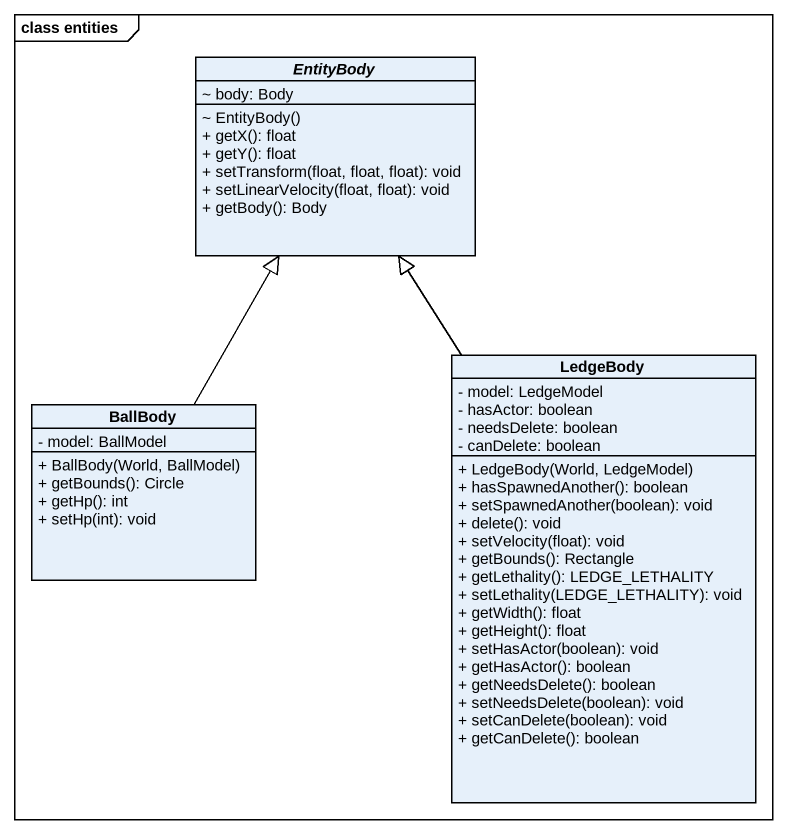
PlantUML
@startuml
mainframe class entities
hide circle
hide empty members
skinparam classAttributeIconSize 0
abstract class EntityBody {
  ~ body: Body
  ~ EntityBody()
  + getX(): float
  + getY(): float
  + setTransform(float, float, float): void
  + setLinearVelocity(float, float): void
  + getBody(): Body
}
class LedgeBody {
  - model: LedgeModel
  - hasActor: boolean
  - needsDelete: boolean
  - canDelete: boolean
  + LedgeBody(World, LedgeModel)
  + hasSpawnedAnother(): boolean
  + setSpawnedAnother(boolean): void
  + delete(): void
  + setVelocity(float): void
  + getBounds(): Rectangle
  + getLethality(): LEDGE_LETHALITY
  + setLethality(LEDGE_LETHALITY): void
  + getWidth(): float
  + getHeight(): float
  + setHasActor(boolean): void
  + getHasActor(): boolean
  + getNeedsDelete(): boolean
  + setNeedsDelete(boolean): void
  + setCanDelete(boolean): void
  + getCanDelete(): boolean
}
class BallBody {
  - model: BallModel
  + BallBody(World, BallModel)
  + getBounds(): Circle
  + getHp(): int
  + setHp(int): void
}
LedgeBody -up-|> EntityBody
BallBody -up-|> EntityBody
@enduml
